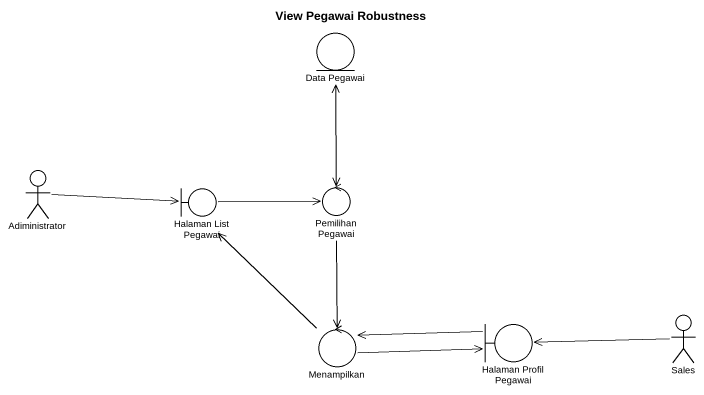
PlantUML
@startuml
title View Pegawai Robustness
entity "Data Pegawai" as Data_Pegawai
actor Adiministrator
boundary "Halaman List Pegawai" as Halaman_List_Pegawai
control "Pemilihan Pegawai" as Pemilihan_Pegawai
control Menampilkan
boundary "Halaman Profil Pegawai" as Halaman_Profil_Pegawai
actor Sales
Adiministrator -right-> Halaman_List_Pegawai
Halaman_List_Pegawai -right-> Pemilihan_Pegawai
Pemilihan_Pegawai <-up-> Data_Pegawai
Pemilihan_Pegawai --> Menampilkan
Menampilkan -up-> Halaman_List_Pegawai
Menampilkan -right-> Halaman_Profil_Pegawai
Halaman_Profil_Pegawai -left-> Menampilkan
Sales -left-> Halaman_Profil_Pegawai
@enduml
